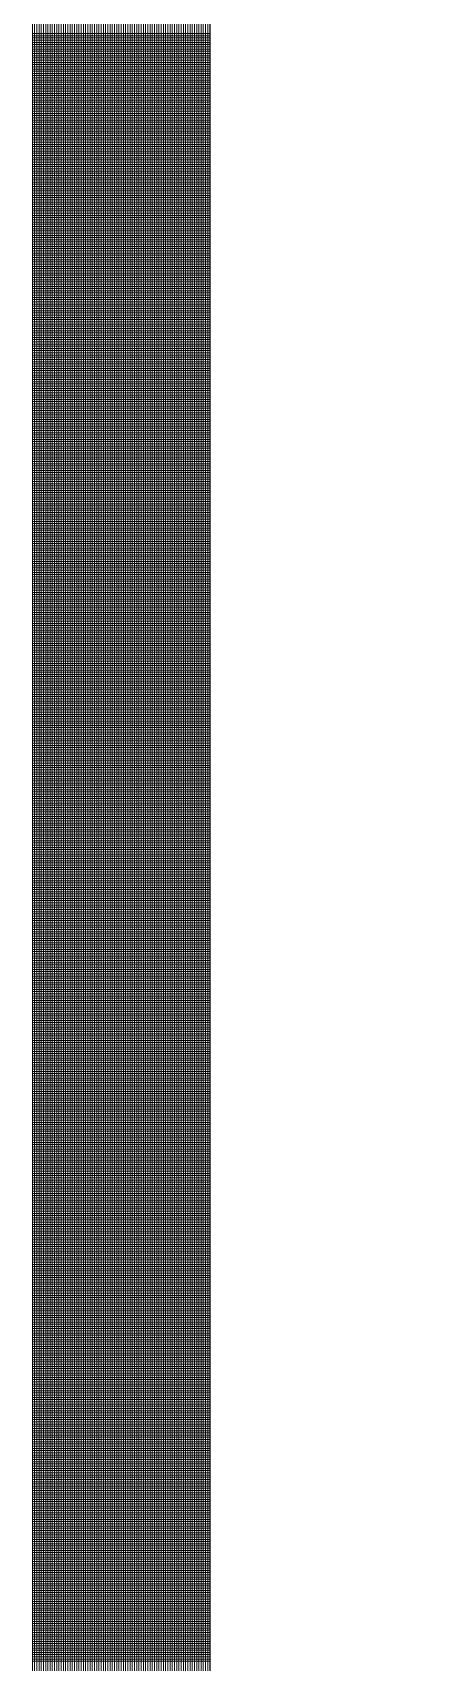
# Model space of a CAD drawing. Header units: inches. Extents: x -675 to 1187, y -924 to 1124.
# Drawn here: x -675.4 to -653.7, y -283.4 to -191.6 of the extents above; entities that cross this region are included whole.
import ezdxf

# ---------------------------------------------------------------- set-up
doc = ezdxf.new("R2010")
doc.units = ezdxf.units.IN
doc.header["$MEASUREMENT"] = 0
doc.layers.add('Base_dwg', color=8, linetype='Continuous', lineweight=9)
doc.layers.add('core and shell', color=50, linetype='Continuous', lineweight=9)

# ---------------------------------------------------------------- blocks, each defined once
blk = doc.blocks.new('Base_dwg-531197-Level 1 Copy 1')
at = {"layer": 'core and shell'}
for p, q in [((335.411, 359.899), (335.411, 1861.472)), ((335.411, 732.331), (325.411, 732.331)), ((335.411, 732.206), (325.411, 732.206)), ((335.411, 732.081), (325.411, 732.081)), ((335.411, 731.956), (325.411, 731.956)), ((335.411, 731.831), (325.411, 731.831)), ((335.411, 731.706), (325.411, 731.706)), ((335.411, 731.581), (325.411, 731.581)), ((335.411, 731.456), (325.411, 731.456)), ((335.411, 731.331), (325.411, 731.331)), ((335.411, 731.206), (325.411, 731.206)), ((335.411, 731.081), (325.411, 731.081)), ((335.411, 730.956), (325.411, 730.956)), ((335.411, 730.831), (325.411, 730.831)), ((335.411, 730.706), (325.411, 730.706)), ((335.411, 730.581), (325.411, 730.581)), ((335.411, 730.456), (325.411, 730.456)), ((335.411, 730.331), (325.411, 730.331)), ((335.411, 730.206), (325.411, 730.206)), ((335.411, 730.081), (325.411, 730.081)), ((335.411, 729.956), (325.411, 729.956)), ((335.411, 729.831), (325.411, 729.831)), ((335.411, 729.706), (325.411, 729.706)), ((335.411, 729.581), (325.411, 729.581)), ((335.411, 729.456), (325.411, 729.456)), ((335.411, 729.331), (325.411, 729.331)), ((335.411, 729.206), (325.411, 729.206)), ((335.411, 729.081), (325.411, 729.081)), ((335.411, 728.956), (325.411, 728.956)), ((335.411, 728.831), (325.411, 728.831)), ((335.411, 728.706), (325.411, 728.706)), ((335.411, 728.581), (325.411, 728.581)), ((335.411, 728.456), (325.411, 728.456)), ((335.411, 728.331), (325.411, 728.331)), ((335.411, 728.206), (325.411, 728.206)), ((335.411, 728.081), (325.411, 728.081)), ((335.411, 727.956), (325.411, 727.956)), ((335.411, 727.831), (325.411, 727.831)), ((335.411, 727.706), (325.411, 727.706)), ((335.411, 727.581), (325.411, 727.581)), ((335.411, 727.456), (325.411, 727.456)), ((335.411, 727.331), (325.411, 727.331)), ((335.411, 727.206), (325.411, 727.206)), ((335.411, 727.081), (325.411, 727.081)), ((335.411, 726.956), (325.411, 726.956)), ((335.411, 726.831), (325.411, 726.831)), ((335.411, 726.706), (325.411, 726.706)), ((335.411, 726.581), (325.411, 726.581)), ((335.411, 726.456), (325.411, 726.456)), ((335.411, 726.331), (325.411, 726.331)), ((335.411, 726.206), (325.411, 726.206)), ((335.411, 726.081), (325.411, 726.081)), ((335.411, 725.956), (325.411, 725.956)), ((335.411, 725.831), (325.411, 725.831)), ((335.411, 725.706), (325.411, 725.706)), ((335.411, 725.581), (325.411, 725.581)), ((335.411, 725.456), (325.411, 725.456)), ((335.411, 725.331), (325.411, 725.331)), ((335.411, 725.206), (325.411, 725.206)), ((335.411, 725.081), (325.411, 725.081)), ((335.411, 724.956), (325.411, 724.956)), ((335.411, 724.831), (325.411, 724.831)), ((335.411, 724.706), (325.411, 724.706)), ((335.411, 724.581), (325.411, 724.581)), ((335.411, 724.456), (325.411, 724.456)), ((335.411, 724.331), (325.411, 724.331)), ((335.411, 724.206), (325.411, 724.206)), ((335.411, 724.081), (325.411, 724.081)), ((335.411, 723.956), (325.411, 723.956)), ((335.411, 723.831), (325.411, 723.831)), ((335.411, 723.706), (325.411, 723.706)), ((335.411, 723.581), (325.411, 723.581)), ((335.411, 723.456), (325.411, 723.456)), ((335.411, 723.331), (325.411, 723.331)), ((335.411, 723.206), (325.411, 723.206)), ((335.411, 723.081), (325.411, 723.081)), ((335.411, 722.956), (325.411, 722.956)), ((335.411, 722.831), (325.411, 722.831)), ((335.411, 722.706), (325.411, 722.706)), ((335.411, 722.581), (325.411, 722.581)), ((335.411, 722.456), (325.411, 722.456)), ((335.411, 722.331), (325.411, 722.331)), ((335.411, 722.206), (325.411, 722.206)), ((335.411, 722.081), (325.411, 722.081)), ((335.411, 721.956), (325.411, 721.956)), ((335.411, 721.831), (325.411, 721.831)), ((335.411, 721.706), (325.411, 721.706)), ((335.411, 721.581), (325.411, 721.581)), ((335.411, 721.456), (325.411, 721.456)), ((335.411, 721.331), (325.411, 721.331)), ((335.411, 721.206), (325.411, 721.206)), ((335.411, 721.081), (325.411, 721.081)), ((335.411, 720.956), (325.411, 720.956)), ((335.411, 720.831), (325.411, 720.831)), ((335.411, 720.706), (325.411, 720.706)), ((335.411, 720.581), (325.411, 720.581)), ((335.411, 720.456), (325.411, 720.456)), ((335.411, 720.331), (325.411, 720.331)), ((335.411, 720.206), (325.411, 720.206)), ((335.411, 720.081), (325.411, 720.081)), ((335.411, 719.956), (325.411, 719.956)), ((335.411, 719.831), (325.411, 719.831)), ((335.411, 719.706), (325.411, 719.706)), ((335.411, 719.581), (325.411, 719.581)), ((335.411, 719.456), (325.411, 719.456)), ((335.411, 719.331), (325.411, 719.331)), ((335.411, 719.206), (325.411, 719.206)), ((335.411, 719.081), (325.411, 719.081)), ((335.411, 718.956), (325.411, 718.956)), ((335.411, 718.831), (325.411, 718.831)), ((335.411, 718.706), (325.411, 718.706)), ((335.411, 718.581), (325.411, 718.581)), ((335.411, 718.456), (325.411, 718.456)), ((335.411, 718.331), (325.411, 718.331)), ((335.411, 718.206), (325.411, 718.206)), ((335.411, 718.081), (325.411, 718.081)), ((335.411, 717.956), (325.411, 717.956)), ((335.411, 717.831), (325.411, 717.831)), ((335.411, 717.706), (325.411, 717.706)), ((335.411, 717.581), (325.411, 717.581)), ((335.411, 717.456), (325.411, 717.456)), ((335.411, 717.331), (325.411, 717.331)), ((335.411, 717.206), (325.411, 717.206)), ((335.411, 717.081), (325.411, 717.081)), ((335.411, 716.956), (325.411, 716.956)), ((335.411, 716.831), (325.411, 716.831)), ((335.411, 716.706), (325.411, 716.706)), ((335.411, 716.581), (325.411, 716.581)), ((335.411, 716.456), (325.411, 716.456)), ((335.411, 716.331), (325.411, 716.331)), ((335.411, 716.206), (325.411, 716.206)), ((335.411, 716.081), (325.411, 716.081)), ((335.411, 715.956), (325.411, 715.956)), ((335.411, 715.831), (325.411, 715.831)), ((335.411, 715.706), (325.411, 715.706)), ((335.411, 715.581), (325.411, 715.581)), ((335.411, 715.456), (325.411, 715.456)), ((335.411, 715.331), (325.411, 715.331)), ((335.411, 715.206), (325.411, 715.206)), ((335.411, 715.081), (325.411, 715.081)), ((335.411, 714.956), (325.411, 714.956)), ((335.411, 714.831), (325.411, 714.831)), ((335.411, 714.706), (325.411, 714.706)), ((335.411, 714.581), (325.411, 714.581)), ((335.411, 714.456), (325.411, 714.456)), ((335.411, 714.331), (325.411, 714.331)), ((335.411, 714.206), (325.411, 714.206)), ((335.411, 714.081), (325.411, 714.081)), ((335.411, 713.956), (325.411, 713.956)), ((335.411, 713.831), (325.411, 713.831)), ((335.411, 713.706), (325.411, 713.706)), ((335.411, 713.581), (325.411, 713.581)), ((335.411, 713.456), (325.411, 713.456)), ((335.411, 713.331), (325.411, 713.331)), ((335.411, 713.206), (325.411, 713.206)), ((335.411, 713.081), (325.411, 713.081)), ((335.411, 712.956), (325.411, 712.956)), ((335.411, 712.831), (325.411, 712.831)), ((335.411, 712.706), (325.411, 712.706)), ((335.411, 712.581), (325.411, 712.581)), ((335.411, 712.456), (325.411, 712.456)), ((335.411, 712.331), (325.411, 712.331)), ((335.411, 712.206), (325.411, 712.206)), ((335.411, 712.081), (325.411, 712.081)), ((335.411, 711.956), (325.411, 711.956)), ((335.411, 711.831), (325.411, 711.831)), ((335.411, 711.706), (325.411, 711.706)), ((335.411, 711.581), (325.411, 711.581)), ((335.411, 711.456), (325.411, 711.456)), ((335.411, 711.331), (325.411, 711.331)), ((335.411, 711.206), (325.411, 711.206)), ((335.411, 711.081), (325.411, 711.081)), ((335.411, 710.956), (325.411, 710.956)), ((335.411, 710.831), (325.411, 710.831)), ((335.411, 710.706), (325.411, 710.706)), ((335.411, 710.581), (325.411, 710.581)), ((335.411, 710.456), (325.411, 710.456)), ((335.411, 710.331), (325.411, 710.331)), ((335.411, 710.206), (325.411, 710.206)), ((335.411, 710.081), (325.411, 710.081)), ((335.411, 709.956), (325.411, 709.956)), ((335.411, 709.831), (325.411, 709.831)), ((335.411, 709.706), (325.411, 709.706)), ((335.411, 709.581), (325.411, 709.581)), ((335.411, 709.456), (325.411, 709.456)), ((335.411, 709.331), (325.411, 709.331)), ((335.411, 709.206), (325.411, 709.206)), ((335.411, 709.081), (325.411, 709.081)), ((335.411, 708.956), (325.411, 708.956)), ((335.411, 708.831), (325.411, 708.831)), ((335.411, 708.706), (325.411, 708.706)), ((335.411, 708.581), (325.411, 708.581)), ((335.411, 708.456), (325.411, 708.456)), ((335.411, 708.331), (325.411, 708.331)), ((335.411, 708.206), (325.411, 708.206)), ((335.411, 708.081), (325.411, 708.081)), ((335.411, 707.956), (325.411, 707.956)), ((335.411, 707.831), (325.411, 707.831)), ((335.411, 707.706), (325.411, 707.706)), ((335.411, 707.581), (325.411, 707.581)), ((335.411, 707.456), (325.411, 707.456)), ((335.411, 707.331), (325.411, 707.331)), ((335.411, 707.206), (325.411, 707.206)), ((335.411, 707.081), (325.411, 707.081)), ((335.411, 706.956), (325.411, 706.956)), ((335.411, 706.831), (325.411, 706.831)), ((335.411, 706.706), (325.411, 706.706)), ((335.411, 706.581), (325.411, 706.581)), ((335.411, 706.456), (325.411, 706.456)), ((335.411, 706.331), (325.411, 706.331)), ((335.411, 706.206), (325.411, 706.206)), ((335.411, 706.081), (325.411, 706.081)), ((335.411, 705.956), (325.411, 705.956)), ((335.411, 705.831), (325.411, 705.831)), ((335.411, 705.706), (325.411, 705.706)), ((335.411, 705.581), (325.411, 705.581)), ((335.411, 705.456), (325.411, 705.456)), ((335.411, 705.331), (325.411, 705.331)), ((335.411, 705.206), (325.411, 705.206)), ((335.411, 705.081), (325.411, 705.081)), ((335.411, 704.956), (325.411, 704.956)), ((335.411, 704.831), (325.411, 704.831)), ((335.411, 704.706), (325.411, 704.706)), ((335.411, 704.581), (325.411, 704.581)), ((335.411, 704.456), (325.411, 704.456)), ((335.411, 704.331), (325.411, 704.331)), ((335.411, 704.206), (325.411, 704.206)), ((335.411, 704.081), (325.411, 704.081)), ((335.411, 703.956), (325.411, 703.956)), ((335.411, 703.831), (325.411, 703.831)), ((335.411, 703.706), (325.411, 703.706)), ((335.411, 703.581), (325.411, 703.581)), ((335.411, 703.456), (325.411, 703.456)), ((335.411, 703.331), (325.411, 703.331)), ((335.411, 703.206), (325.411, 703.206)), ((335.411, 703.081), (325.411, 703.081)), ((335.411, 702.956), (325.411, 702.956)), ((335.411, 702.831), (325.411, 702.831)), ((335.411, 702.706), (325.411, 702.706)), ((335.411, 702.581), (325.411, 702.581)), ((335.411, 702.456), (325.411, 702.456)), ((335.411, 702.331), (325.411, 702.331)), ((335.411, 702.206), (325.411, 702.206)), ((335.411, 702.081), (325.411, 702.081)), ((335.411, 701.956), (325.411, 701.956)), ((335.411, 701.831), (325.411, 701.831)), ((335.411, 701.706), (325.411, 701.706)), ((335.411, 701.581), (325.411, 701.581)), ((335.411, 701.456), (325.411, 701.456)), ((335.411, 701.331), (325.411, 701.331)), ((335.411, 701.206), (325.411, 701.206)), ((335.411, 701.081), (325.411, 701.081)), ((335.411, 700.956), (325.411, 700.956)), ((335.411, 700.831), (325.411, 700.831)), ((335.411, 700.706), (325.411, 700.706)), ((335.411, 700.581), (325.411, 700.581)), ((335.411, 700.456), (325.411, 700.456)), ((335.411, 700.331), (325.411, 700.331)), ((335.411, 700.206), (325.411, 700.206)), ((335.411, 700.081), (325.411, 700.081)), ((335.411, 699.956), (325.411, 699.956)), ((335.411, 699.831), (325.411, 699.831)), ((335.411, 699.706), (325.411, 699.706)), ((335.411, 699.581), (325.411, 699.581)), ((335.411, 699.456), (325.411, 699.456)), ((335.411, 699.331), (325.411, 699.331)), ((335.411, 699.206), (325.411, 699.206)), ((335.411, 699.081), (325.411, 699.081)), ((335.411, 698.956), (325.411, 698.956)), ((335.411, 698.831), (325.411, 698.831)), ((335.411, 698.706), (325.411, 698.706)), ((335.411, 698.581), (325.411, 698.581)), ((335.411, 698.456), (325.411, 698.456)), ((335.411, 698.331), (325.411, 698.331)), ((335.411, 698.206), (325.411, 698.206)), ((335.411, 698.081), (325.411, 698.081)), ((335.411, 697.956), (325.411, 697.956)), ((335.411, 697.831), (325.411, 697.831)), ((335.411, 697.706), (325.411, 697.706)), ((335.411, 697.581), (325.411, 697.581)), ((335.411, 697.456), (325.411, 697.456)), ((335.411, 697.331), (325.411, 697.331)), ((335.411, 697.206), (325.411, 697.206)), ((335.411, 697.081), (325.411, 697.081)), ((335.411, 696.956), (325.411, 696.956)), ((335.411, 696.831), (325.411, 696.831)), ((335.411, 696.706), (325.411, 696.706)), ((335.411, 696.581), (325.411, 696.581)), ((335.411, 696.456), (325.411, 696.456)), ((335.411, 696.331), (325.411, 696.331)), ((335.411, 696.206), (325.411, 696.206)), ((335.411, 696.081), (325.411, 696.081)), ((335.411, 695.956), (325.411, 695.956)), ((335.411, 695.831), (325.411, 695.831)), ((335.411, 695.706), (325.411, 695.706)), ((335.411, 695.581), (325.411, 695.581)), ((335.411, 695.456), (325.411, 695.456)), ((335.411, 695.331), (325.411, 695.331)), ((335.411, 695.206), (325.411, 695.206)), ((335.411, 695.081), (325.411, 695.081)), ((335.411, 694.956), (325.411, 694.956)), ((335.411, 694.831), (325.411, 694.831)), ((335.411, 694.706), (325.411, 694.706)), ((335.411, 694.581), (325.411, 694.581)), ((335.411, 694.456), (325.411, 694.456)), ((335.411, 694.331), (325.411, 694.331)), ((335.411, 694.206), (325.411, 694.206)), ((335.411, 694.081), (325.411, 694.081)), ((335.411, 693.956), (325.411, 693.956)), ((335.411, 693.831), (325.411, 693.831)), ((335.411, 693.706), (325.411, 693.706)), ((335.411, 693.581), (325.411, 693.581)), ((335.411, 693.456), (325.411, 693.456)), ((335.411, 693.331), (325.411, 693.331)), ((335.411, 693.206), (325.411, 693.206)), ((335.411, 693.081), (325.411, 693.081)), ((335.411, 692.956), (325.411, 692.956)), ((335.411, 692.831), (325.411, 692.831)), ((335.411, 692.706), (325.411, 692.706)), ((335.411, 692.581), (325.411, 692.581)), ((335.411, 692.456), (325.411, 692.456)), ((335.411, 692.331), (325.411, 692.331)), ((335.411, 692.206), (325.411, 692.206)), ((335.411, 692.081), (325.411, 692.081)), ((335.411, 691.956), (325.411, 691.956)), ((335.411, 691.831), (325.411, 691.831)), ((335.411, 691.706), (325.411, 691.706)), ((335.411, 691.581), (325.411, 691.581)), ((335.411, 691.456), (325.411, 691.456)), ((335.411, 691.331), (325.411, 691.331)), ((335.411, 691.206), (325.411, 691.206)), ((335.411, 691.081), (325.411, 691.081)), ((335.411, 690.956), (325.411, 690.956)), ((335.411, 690.831), (325.411, 690.831)), ((335.411, 690.706), (325.411, 690.706)), ((335.411, 690.581), (325.411, 690.581)), ((335.411, 690.456), (325.411, 690.456)), ((335.411, 690.331), (325.411, 690.331)), ((335.411, 690.206), (325.411, 690.206)), ((335.411, 690.081), (325.411, 690.081)), ((335.411, 689.956), (325.411, 689.956)), ((335.411, 689.831), (325.411, 689.831)), ((335.411, 689.706), (325.411, 689.706)), ((335.411, 689.581), (325.411, 689.581)), ((335.411, 689.456), (325.411, 689.456)), ((335.411, 689.331), (325.411, 689.331)), ((335.411, 689.206), (325.411, 689.206)), ((335.411, 689.081), (325.411, 689.081)), ((335.411, 688.956), (325.411, 688.956)), ((335.411, 688.831), (325.411, 688.831)), ((335.411, 688.706), (325.411, 688.706)), ((335.411, 688.581), (325.411, 688.581)), ((335.411, 688.456), (325.411, 688.456)), ((335.411, 688.331), (325.411, 688.331)), ((335.411, 688.206), (325.411, 688.206)), ((335.411, 688.081), (325.411, 688.081)), ((335.411, 687.956), (325.411, 687.956)), ((335.411, 687.831), (325.411, 687.831)), ((335.411, 687.706), (325.411, 687.706)), ((335.411, 687.581), (325.411, 687.581)), ((335.411, 687.456), (325.411, 687.456)), ((335.411, 687.331), (325.411, 687.331)), ((335.411, 687.206), (325.411, 687.206)), ((335.411, 687.081), (325.411, 687.081)), ((335.411, 686.956), (325.411, 686.956)), ((335.411, 686.831), (325.411, 686.831)), ((335.411, 686.706), (325.411, 686.706)), ((335.411, 686.581), (325.411, 686.581)), ((335.411, 686.456), (325.411, 686.456)), ((335.411, 686.331), (325.411, 686.331)), ((335.411, 686.206), (325.411, 686.206)), ((335.411, 686.081), (325.411, 686.081)), ((335.411, 685.956), (325.411, 685.956)), ((335.411, 685.831), (325.411, 685.831)), ((335.411, 685.706), (325.411, 685.706)), ((335.411, 685.581), (325.411, 685.581)), ((335.411, 685.456), (325.411, 685.456)), ((335.411, 685.331), (325.411, 685.331)), ((335.411, 685.206), (325.411, 685.206)), ((335.411, 685.081), (325.411, 685.081)), ((335.411, 684.956), (325.411, 684.956)), ((335.411, 684.831), (325.411, 684.831)), ((335.411, 684.706), (325.411, 684.706)), ((335.411, 684.581), (325.411, 684.581)), ((335.411, 684.456), (325.411, 684.456)), ((335.411, 684.331), (325.411, 684.331)), ((335.411, 684.206), (325.411, 684.206)), ((335.411, 684.081), (325.411, 684.081)), ((335.411, 683.956), (325.411, 683.956)), ((335.411, 683.831), (325.411, 683.831)), ((335.411, 683.706), (325.411, 683.706)), ((335.411, 683.581), (325.411, 683.581)), ((335.411, 683.456), (325.411, 683.456)), ((335.411, 683.331), (325.411, 683.331)), ((335.411, 683.206), (325.411, 683.206)), ((335.411, 683.081), (325.411, 683.081)), ((335.411, 682.956), (325.411, 682.956)), ((335.411, 682.831), (325.411, 682.831)), ((335.411, 682.706), (325.411, 682.706)), ((335.411, 682.581), (325.411, 682.581)), ((335.411, 682.456), (325.411, 682.456)), ((335.411, 682.331), (325.411, 682.331)), ((335.411, 682.206), (325.411, 682.206)), ((335.411, 682.081), (325.411, 682.081)), ((335.411, 681.956), (325.411, 681.956)), ((335.411, 681.831), (325.411, 681.831)), ((335.411, 681.706), (325.411, 681.706)), ((335.411, 681.581), (325.411, 681.581)), ((335.411, 681.456), (325.411, 681.456)), ((335.411, 681.331), (325.411, 681.331)), ((335.411, 681.206), (325.411, 681.206)), ((335.411, 681.081), (325.411, 681.081)), ((335.411, 680.956), (325.411, 680.956)), ((335.411, 680.831), (325.411, 680.831)), ((335.411, 680.706), (325.411, 680.706)), ((335.411, 680.581), (325.411, 680.581)), ((335.411, 680.456), (325.411, 680.456)), ((335.411, 680.331), (325.411, 680.331)), ((335.411, 680.206), (325.411, 680.206)), ((335.411, 680.081), (325.411, 680.081)), ((335.411, 679.956), (325.411, 679.956)), ((335.411, 679.831), (325.411, 679.831)), ((335.411, 679.706), (325.411, 679.706)), ((335.411, 679.581), (325.411, 679.581)), ((335.411, 679.456), (325.411, 679.456)), ((335.411, 679.331), (325.411, 679.331)), ((335.411, 679.206), (325.411, 679.206)), ((335.411, 679.081), (325.411, 679.081)), ((335.411, 678.956), (325.411, 678.956)), ((335.411, 678.831), (325.411, 678.831)), ((335.411, 678.706), (325.411, 678.706)), ((335.411, 678.581), (325.411, 678.581)), ((335.411, 678.456), (325.411, 678.456)), ((335.411, 678.331), (325.411, 678.331)), ((335.411, 678.206), (325.411, 678.206)), ((335.411, 678.081), (325.411, 678.081)), ((335.411, 677.956), (325.411, 677.956)), ((335.411, 677.831), (325.411, 677.831)), ((335.411, 677.706), (325.411, 677.706)), ((335.411, 677.581), (325.411, 677.581)), ((335.411, 677.456), (325.411, 677.456)), ((335.411, 677.331), (325.411, 677.331)), ((335.411, 677.206), (325.411, 677.206)), ((335.411, 677.081), (325.411, 677.081)), ((335.411, 676.956), (325.411, 676.956)), ((335.411, 676.831), (325.411, 676.831)), ((335.411, 676.706), (325.411, 676.706)), ((335.411, 676.581), (325.411, 676.581)), ((335.411, 676.456), (325.411, 676.456)), ((335.411, 676.331), (325.411, 676.331)), ((335.411, 676.206), (325.411, 676.206)), ((335.411, 676.081), (325.411, 676.081)), ((335.411, 675.956), (325.411, 675.956)), ((335.411, 675.831), (325.411, 675.831)), ((335.411, 675.706), (325.411, 675.706)), ((335.411, 675.581), (325.411, 675.581)), ((335.411, 675.456), (325.411, 675.456)), ((335.411, 675.331), (325.411, 675.331)), ((335.411, 675.206), (325.411, 675.206)), ((335.411, 675.081), (325.411, 675.081)), ((335.411, 674.956), (325.411, 674.956)), ((335.411, 674.831), (325.411, 674.831)), ((335.411, 674.706), (325.411, 674.706)), ((335.411, 674.581), (325.411, 674.581)), ((335.411, 674.456), (325.411, 674.456)), ((335.411, 674.331), (325.411, 674.331)), ((335.411, 674.206), (325.411, 674.206)), ((335.411, 674.081), (325.411, 674.081)), ((335.411, 673.956), (325.411, 673.956)), ((335.411, 673.831), (325.411, 673.831)), ((335.411, 673.706), (325.411, 673.706)), ((335.411, 673.581), (325.411, 673.581)), ((335.411, 673.456), (325.411, 673.456)), ((335.411, 673.331), (325.411, 673.331)), ((335.411, 673.206), (325.411, 673.206)), ((335.411, 673.081), (325.411, 673.081)), ((335.411, 672.956), (325.411, 672.956)), ((335.411, 672.831), (325.411, 672.831)), ((335.411, 672.706), (325.411, 672.706)), ((335.411, 672.581), (325.411, 672.581)), ((335.411, 672.456), (325.411, 672.456)), ((335.411, 672.331), (325.411, 672.331)), ((335.411, 672.206), (325.411, 672.206)), ((335.411, 672.081), (325.411, 672.081)), ((335.411, 671.956), (325.411, 671.956)), ((335.411, 671.831), (325.411, 671.831)), ((335.411, 671.706), (325.411, 671.706)), ((335.411, 671.581), (325.411, 671.581)), ((335.411, 671.456), (325.411, 671.456)), ((335.411, 671.331), (325.411, 671.331)), ((335.411, 671.206), (325.411, 671.206)), ((335.411, 671.081), (325.411, 671.081)), ((335.411, 670.956), (325.411, 670.956)), ((335.411, 670.831), (325.411, 670.831)), ((335.411, 670.706), (325.411, 670.706)), ((335.411, 670.581), (325.411, 670.581)), ((335.411, 670.456), (325.411, 670.456)), ((335.411, 670.331), (325.411, 670.331)), ((335.411, 670.206), (325.411, 670.206)), ((335.411, 670.081), (325.411, 670.081)), ((335.411, 669.956), (325.411, 669.956)), ((335.411, 669.831), (325.411, 669.831)), ((335.411, 669.706), (325.411, 669.706)), ((335.411, 669.581), (325.411, 669.581)), ((335.411, 669.456), (325.411, 669.456)), ((335.411, 669.331), (325.411, 669.331)), ((335.411, 669.206), (325.411, 669.206)), ((335.411, 669.081), (325.411, 669.081)), ((335.411, 668.956), (325.411, 668.956)), ((335.411, 668.831), (325.411, 668.831)), ((335.411, 668.706), (325.411, 668.706)), ((335.411, 668.581), (325.411, 668.581)), ((335.411, 668.456), (325.411, 668.456)), ((335.411, 668.331), (325.411, 668.331)), ((335.411, 668.206), (325.411, 668.206)), ((335.411, 668.081), (325.411, 668.081)), ((335.411, 667.956), (325.411, 667.956)), ((335.411, 667.831), (325.411, 667.831)), ((335.411, 667.706), (325.411, 667.706)), ((335.411, 667.581), (325.411, 667.581)), ((335.411, 667.456), (325.411, 667.456)), ((335.411, 667.331), (325.411, 667.331)), ((335.411, 667.206), (325.411, 667.206)), ((335.411, 667.081), (325.411, 667.081)), ((335.411, 666.956), (325.411, 666.956)), ((335.411, 666.831), (325.411, 666.831)), ((335.411, 666.706), (325.411, 666.706)), ((335.411, 666.581), (325.411, 666.581)), ((335.411, 666.456), (325.411, 666.456)), ((335.411, 666.331), (325.411, 666.331)), ((335.411, 666.206), (325.411, 666.206)), ((335.411, 666.081), (325.411, 666.081)), ((335.411, 665.956), (325.411, 665.956)), ((335.411, 665.831), (325.411, 665.831)), ((335.411, 665.706), (325.411, 665.706)), ((335.411, 665.581), (325.411, 665.581)), ((335.411, 665.456), (325.411, 665.456)), ((335.411, 665.331), (325.411, 665.331)), ((335.411, 665.206), (325.411, 665.206)), ((335.411, 665.081), (325.411, 665.081)), ((335.411, 664.956), (325.411, 664.956)), ((335.411, 664.831), (325.411, 664.831)), ((335.411, 664.706), (325.411, 664.706)), ((335.411, 664.581), (325.411, 664.581)), ((335.411, 664.456), (325.411, 664.456)), ((335.411, 664.331), (325.411, 664.331)), ((335.411, 664.206), (325.411, 664.206)), ((335.411, 664.081), (325.411, 664.081)), ((335.411, 663.956), (325.411, 663.956)), ((335.411, 663.831), (325.411, 663.831)), ((335.411, 663.706), (325.411, 663.706)), ((335.411, 663.581), (325.411, 663.581)), ((335.411, 663.456), (325.411, 663.456)), ((335.411, 663.331), (325.411, 663.331)), ((335.411, 663.206), (325.411, 663.206)), ((335.411, 663.081), (325.411, 663.081)), ((335.411, 662.956), (325.411, 662.956)), ((335.411, 662.831), (325.411, 662.831)), ((335.411, 662.706), (325.411, 662.706)), ((335.411, 662.581), (325.411, 662.581)), ((335.411, 662.456), (325.411, 662.456)), ((335.411, 662.331), (325.411, 662.331)), ((335.411, 662.206), (325.411, 662.206)), ((335.411, 662.081), (325.411, 662.081)), ((335.411, 661.956), (325.411, 661.956)), ((335.411, 661.831), (325.411, 661.831)), ((335.411, 661.706), (325.411, 661.706)), ((335.411, 661.581), (325.411, 661.581)), ((335.411, 661.456), (325.411, 661.456)), ((335.411, 661.331), (325.411, 661.331)), ((335.411, 661.206), (325.411, 661.206)), ((335.411, 661.081), (325.411, 661.081)), ((335.411, 660.956), (325.411, 660.956)), ((335.411, 660.831), (325.411, 660.831)), ((335.411, 660.706), (325.411, 660.706)), ((335.411, 660.581), (325.411, 660.581)), ((335.411, 660.456), (325.411, 660.456)), ((335.411, 660.331), (325.411, 660.331)), ((335.411, 660.206), (325.411, 660.206)), ((335.411, 660.081), (325.411, 660.081)), ((335.411, 659.956), (325.411, 659.956)), ((335.411, 659.831), (325.411, 659.831)), ((335.411, 659.706), (325.411, 659.706)), ((335.411, 659.581), (325.411, 659.581)), ((335.411, 659.456), (325.411, 659.456)), ((335.411, 659.331), (325.411, 659.331)), ((335.411, 659.206), (325.411, 659.206)), ((335.411, 659.081), (325.411, 659.081)), ((335.411, 658.956), (325.411, 658.956)), ((335.411, 658.831), (325.411, 658.831)), ((335.411, 658.706), (325.411, 658.706)), ((335.411, 658.581), (325.411, 658.581)), ((335.411, 658.456), (325.411, 658.456)), ((335.411, 658.331), (325.411, 658.331)), ((335.411, 658.206), (325.411, 658.206)), ((335.411, 658.081), (325.411, 658.081)), ((335.411, 657.956), (325.411, 657.956)), ((335.411, 657.831), (325.411, 657.831)), ((335.411, 657.706), (325.411, 657.706)), ((335.411, 657.581), (325.411, 657.581)), ((335.411, 657.456), (325.411, 657.456)), ((335.411, 657.331), (325.411, 657.331)), ((335.411, 657.206), (325.411, 657.206)), ((335.411, 657.081), (325.411, 657.081)), ((335.411, 656.956), (325.411, 656.956)), ((335.411, 656.831), (325.411, 656.831)), ((335.411, 656.706), (325.411, 656.706)), ((335.411, 656.581), (325.411, 656.581)), ((335.411, 656.456), (325.411, 656.456)), ((335.411, 656.331), (325.411, 656.331)), ((335.411, 656.206), (325.411, 656.206)), ((335.411, 656.081), (325.411, 656.081)), ((335.411, 655.956), (325.411, 655.956)), ((335.411, 655.831), (325.411, 655.831)), ((335.411, 655.706), (325.411, 655.706)), ((335.411, 655.581), (325.411, 655.581)), ((335.411, 655.456), (325.411, 655.456)), ((335.411, 655.331), (325.411, 655.331)), ((335.411, 655.206), (325.411, 655.206)), ((335.411, 655.081), (325.411, 655.081)), ((335.411, 654.956), (325.411, 654.956)), ((335.411, 654.831), (325.411, 654.831)), ((335.411, 654.706), (325.411, 654.706)), ((335.411, 654.581), (325.411, 654.581)), ((335.411, 654.456), (325.411, 654.456)), ((335.411, 654.331), (325.411, 654.331)), ((335.411, 654.206), (325.411, 654.206)), ((335.411, 654.081), (325.411, 654.081)), ((335.411, 653.956), (325.411, 653.956)), ((335.411, 653.831), (325.411, 653.831)), ((335.411, 653.706), (325.411, 653.706)), ((335.411, 653.581), (325.411, 653.581)), ((335.411, 653.456), (325.411, 653.456)), ((335.411, 653.331), (325.411, 653.331)), ((335.411, 653.206), (325.411, 653.206)), ((335.411, 653.081), (325.411, 653.081)), ((335.411, 652.956), (325.411, 652.956)), ((335.411, 652.831), (325.411, 652.831)), ((335.411, 652.706), (325.411, 652.706)), ((335.411, 652.581), (325.411, 652.581)), ((335.411, 652.456), (325.411, 652.456)), ((335.411, 652.331), (325.411, 652.331)), ((335.411, 652.206), (325.411, 652.206)), ((335.411, 652.081), (325.411, 652.081)), ((335.411, 651.956), (325.411, 651.956)), ((335.411, 651.831), (325.411, 651.831)), ((335.411, 651.706), (325.411, 651.706)), ((335.411, 651.581), (325.411, 651.581)), ((335.411, 651.456), (325.411, 651.456)), ((335.411, 651.331), (325.411, 651.331)), ((335.411, 651.206), (325.411, 651.206)), ((335.411, 651.081), (325.411, 651.081)), ((335.411, 650.956), (325.411, 650.956)), ((335.411, 650.831), (325.411, 650.831)), ((335.411, 650.706), (325.411, 650.706)), ((335.411, 650.581), (325.411, 650.581)), ((335.411, 650.456), (325.411, 650.456)), ((335.411, 650.331), (325.411, 650.331)), ((335.411, 650.206), (325.411, 650.206)), ((335.411, 650.081), (325.411, 650.081)), ((335.411, 649.956), (325.411, 649.956)), ((335.411, 649.831), (325.411, 649.831)), ((335.411, 649.706), (325.411, 649.706)), ((335.411, 649.581), (325.411, 649.581)), ((335.411, 649.456), (325.411, 649.456)), ((335.411, 649.331), (325.411, 649.331)), ((335.411, 649.206), (325.411, 649.206)), ((335.411, 649.081), (325.411, 649.081)), ((335.411, 648.956), (325.411, 648.956)), ((335.411, 648.831), (325.411, 648.831)), ((335.411, 648.706), (325.411, 648.706)), ((335.411, 648.581), (325.411, 648.581)), ((335.411, 648.456), (325.411, 648.456)), ((335.411, 648.331), (325.411, 648.331)), ((335.411, 648.206), (325.411, 648.206)), ((335.411, 648.081), (325.411, 648.081)), ((335.411, 647.956), (325.411, 647.956)), ((335.411, 647.831), (325.411, 647.831)), ((335.411, 647.706), (325.411, 647.706)), ((335.411, 647.581), (325.411, 647.581)), ((335.411, 647.456), (325.411, 647.456)), ((335.411, 647.331), (325.411, 647.331)), ((335.411, 647.206), (325.411, 647.206)), ((335.411, 647.081), (325.411, 647.081)), ((335.411, 646.956), (325.411, 646.956)), ((335.411, 646.831), (325.411, 646.831)), ((335.411, 646.706), (325.411, 646.706)), ((335.411, 646.581), (325.411, 646.581)), ((335.411, 646.456), (325.411, 646.456)), ((335.411, 646.331), (325.411, 646.331)), ((335.411, 646.206), (325.411, 646.206)), ((335.411, 646.081), (325.411, 646.081)), ((335.411, 645.956), (325.411, 645.956)), ((335.411, 645.831), (325.411, 645.831)), ((335.411, 645.706), (325.411, 645.706)), ((335.411, 645.581), (325.411, 645.581)), ((335.411, 645.456), (325.411, 645.456)), ((335.411, 645.331), (325.411, 645.331)), ((335.411, 645.206), (325.411, 645.206)), ((335.411, 645.081), (325.411, 645.081)), ((335.411, 644.956), (325.411, 644.956)), ((335.411, 644.831), (325.411, 644.831)), ((335.411, 644.706), (325.411, 644.706)), ((335.411, 644.581), (325.411, 644.581)), ((335.411, 644.456), (325.411, 644.456)), ((335.411, 644.331), (325.411, 644.331)), ((335.411, 644.206), (325.411, 644.206)), ((335.411, 644.081), (325.411, 644.081)), ((335.411, 643.956), (325.411, 643.956)), ((335.411, 643.831), (325.411, 643.831)), ((335.411, 643.706), (325.411, 643.706)), ((335.411, 643.581), (325.411, 643.581)), ((335.411, 643.456), (325.411, 643.456)), ((335.411, 643.331), (325.411, 643.331)), ((335.411, 643.206), (325.411, 643.206)), ((335.411, 643.081), (325.411, 643.081)), ((335.411, 642.956), (325.411, 642.956)), ((335.411, 642.831), (325.411, 642.831)), ((335.411, 642.706), (325.411, 642.706)), ((335.411, 642.581), (325.411, 642.581)), ((335.411, 642.456), (325.411, 642.456)), ((335.411, 642.331), (325.411, 642.331)), ((335.411, 642.206), (325.411, 642.206)), ((335.411, 642.081), (325.411, 642.081)), ((335.411, 641.956), (325.411, 641.956)), ((335.411, 641.831), (325.411, 641.831)), ((335.411, 641.706), (325.411, 641.706)), ((335.411, 641.581), (325.411, 641.581)), ((335.411, 641.456), (325.411, 641.456)), ((335.411, 641.331), (325.411, 641.331)), ((335.411, 641.206), (325.411, 641.206)), ((335.411, 641.081), (325.411, 641.081)), ((335.411, 640.956), (325.411, 640.956)), ((335.411, 640.831), (325.411, 640.831)), ((335.411, 640.706), (325.411, 640.706)), ((335.411, 640.581), (325.411, 640.581))]:
    blk.add_line(p, q, dxfattribs=at)
at = {"layer": 'core and shell', "flags": 128}
for points in [[(335.395, 326.052), (335.395, 359.899), (335.395, 1861.472), (335.395, 1895.256)], [(334.77, 327.058), (334.77, 359.896), (334.77, 1861.475), (334.77, 1894.249)], [(334.895, 326.853), (334.895, 359.897), (334.895, 1861.474), (334.895, 1894.454), (347.067, 1894.454)], [(335.02, 326.65), (335.02, 359.897), (335.02, 1861.474), (335.02, 1894.657)], [(335.145, 326.449), (335.145, 359.898), (335.145, 1861.473), (335.145, 1894.858)], [(335.27, 326.25), (335.27, 359.899), (335.27, 1861.472), (335.27, 1895.058)], [(334.27, 327.893), (334.27, 359.894), (334.27, 1861.478), (334.27, 1893.413)], [(334.395, 327.681), (334.395, 359.894), (334.395, 1861.477), (334.395, 1893.625)], [(334.52, 327.472), (334.52, 359.895), (334.52, 1861.477), (334.52, 1893.835), (346.582, 1893.835)], [(334.645, 327.264), (334.645, 359.896), (334.645, 1861.476), (334.645, 1894.043)], [(333.77, 328.758), (333.77, 359.891), (333.77, 1861.481), (333.77, 1892.547)], [(333.895, 328.539), (333.895, 359.892), (333.895, 1861.48), (333.895, 1892.767)], [(334.02, 328.322), (334.02, 359.893), (334.02, 1861.479), (334.02, 1892.984)], [(334.145, 328.107), (334.145, 359.893), (334.145, 1861.479), (334.145, 1893.2)], [(333.27, 329.656), (333.27, 359.889), (333.27, 1861.484), (333.27, 1891.648)], [(333.395, 329.429), (333.395, 359.89), (333.395, 1861.483), (333.395, 1891.876)], [(345.313, 329.206), (333.52, 329.206), (333.52, 359.89), (333.52, 1861.482), (333.52, 1892.102)], [(333.645, 328.98), (333.645, 359.891), (333.645, 1861.482), (333.645, 1892.326), (345.474, 1892.326)], [(332.77, 330.589), (332.77, 359.887), (332.77, 1861.486), (332.77, 1890.715)], [(332.895, 330.353), (332.895, 359.887), (332.895, 1861.486), (332.895, 1890.952), (344.527, 1890.952)], [(333.02, 330.118), (333.02, 359.888), (333.02, 1861.485), (333.02, 1891.186)], [(333.145, 329.886), (333.145, 359.888), (333.145, 1861.484), (333.145, 1891.418)], [(332.27, 331.561), (332.27, 359.884), (332.27, 1861.489), (332.27, 1889.742)], [(332.395, 331.315), (332.395, 359.885), (332.395, 1861.489), (332.395, 1889.989)], [(332.52, 331.07), (332.52, 359.885), (332.52, 1861.488), (332.52, 1890.233)], [(344.211, 330.831), (332.645, 330.831), (332.645, 359.886), (332.645, 1861.487), (332.645, 1890.475)], [(331.895, 332.318), (331.895, 359.882), (331.895, 1861.491), (331.895, 1888.984)], [(332.02, 332.063), (332.02, 359.883), (332.02, 1861.491), (332.02, 1889.24)], [(332.145, 331.811), (332.145, 359.884), (332.145, 1861.49), (332.145, 1889.492)], [(331.395, 333.368), (331.395, 359.88), (331.395, 1861.494), (331.395, 1887.933)], [(331.52, 333.101), (331.52, 359.881), (331.52, 1861.493), (331.52, 1888.201), (342.81, 1888.201)], [(342.967, 332.831), (331.645, 332.831), (331.645, 359.881), (331.645, 1861.493), (331.645, 1888.465)], [(343.116, 332.581), (331.77, 332.581), (331.77, 359.882), (331.77, 1861.492), (331.77, 1888.726)], [(331.02, 334.19), (331.02, 359.878), (331.02, 1861.496), (331.02, 1887.111)], [(331.145, 333.913), (331.145, 359.879), (331.145, 1861.496), (331.145, 1887.389)], [(331.27, 333.639), (331.27, 359.879), (331.27, 1861.495), (331.27, 1887.663)], [(330.645, 335.043), (330.645, 359.876), (330.645, 1861.498), (330.645, 1886.257)], [(330.77, 334.755), (330.77, 359.877), (330.77, 1861.498), (330.77, 1886.546)], [(330.895, 334.471), (330.895, 359.878), (330.895, 1861.497), (330.895, 1886.83), (342.034, 1886.83)], [(330.145, 336.237), (330.145, 359.874), (330.145, 1861.501), (330.145, 1885.063)], [(330.27, 335.932), (330.27, 359.875), (330.27, 1861.5), (330.27, 1885.368)], [(330.395, 335.632), (330.395, 359.875), (330.395, 1861.5), (330.395, 1885.668)], [(341.575, 335.331), (330.52, 335.331), (330.52, 359.876), (330.52, 1861.499), (330.52, 1885.965)], [(329.895, 336.86), (329.895, 359.873), (329.895, 1861.503), (329.895, 1884.439)], [(330.02, 336.546), (330.02, 359.873), (330.02, 1861.502), (330.02, 1884.753)], [(340.349, 337.831), (329.52, 337.831), (329.52, 359.871), (329.52, 1861.505), (329.52, 1883.465)], [(329.645, 337.504), (329.645, 359.872), (329.645, 1861.504), (329.645, 1883.795)], [(329.77, 337.18), (329.77, 359.872), (329.77, 1861.503), (329.77, 1884.119)], [(329.145, 338.856), (329.145, 359.869), (329.145, 1861.507), (329.145, 1882.442)], [(329.27, 338.509), (329.27, 359.87), (329.27, 1861.506), (329.27, 1882.789)], [(329.395, 338.168), (329.395, 359.87), (329.395, 1861.505), (329.395, 1883.13)], [(328.895, 339.57), (328.895, 359.868), (328.895, 1861.508), (328.895, 1881.728)], [(339.741, 339.206), (329.02, 339.206), (329.02, 359.869), (329.02, 1861.508), (329.02, 1882.088)], [(328.52, 340.694), (328.52, 359.866), (328.52, 1861.51), (328.52, 1880.602)], [(328.645, 340.312), (328.645, 359.867), (328.645, 1861.51), (328.645, 1880.985)], [(328.77, 339.937), (328.77, 359.867), (328.77, 1861.509), (328.77, 1881.36)], [(328.27, 341.485), (328.27, 359.865), (328.27, 1861.512), (328.27, 1879.811)], [(338.983, 341.081), (328.395, 341.081), (328.395, 359.866), (328.395, 1861.511), (328.395, 1880.211), (338.979, 1880.211)], [(328.02, 342.314), (328.02, 359.864), (328.02, 1861.513), (328.02, 1878.982)], [(328.145, 341.894), (328.145, 359.864), (328.145, 1861.512), (328.145, 1879.401)], [(327.77, 343.186), (327.77, 359.863), (327.77, 1861.515), (327.77, 1878.109)], [(327.895, 342.744), (327.895, 359.863), (327.895, 1861.514), (327.895, 1878.551)], [(327.52, 344.108), (327.52, 359.861), (327.52, 1861.516), (327.52, 1877.186)], [(327.645, 343.64), (327.645, 359.862), (327.645, 1861.515), (327.645, 1877.654)], [(327.27, 345.09), (327.27, 359.86), (327.27, 1861.517), (327.27, 1876.204), (337.628, 1876.204)], [(327.395, 344.591), (327.395, 359.861), (327.395, 1861.517), (327.395, 1876.703), (337.778, 1876.703)], [(327.02, 346.144), (327.02, 359.859), (327.02, 1861.519), (327.02, 1875.15)], [(327.145, 345.607), (327.145, 359.86), (327.145, 1861.518), (327.145, 1875.687)], [(337.177, 346.706), (326.895, 346.706), (326.895, 359.858), (326.895, 1861.519), (326.895, 1874.591)], [(326.645, 347.898), (326.645, 359.857), (326.645, 1861.521), (326.645, 1873.395)], [(326.77, 347.286), (326.77, 359.858), (326.77, 1861.52), (326.77, 1874.007)], [(326.52, 348.543), (326.52, 359.857), (326.52, 1861.522), (326.52, 1872.75)], [(336.432, 349.956), (326.27, 349.956), (326.27, 359.855), (326.27, 1861.523), (326.27, 1871.337), (336.431, 1871.337)], [(326.395, 349.226), (326.395, 359.856), (326.395, 1861.522), (326.395, 1872.066)], [(326.145, 350.74), (326.145, 359.855), (326.145, 1861.524), (326.145, 1870.551)], [(326.02, 351.597), (326.02, 359.854), (326.02, 1861.524), (326.02, 1869.695)], [(325.895, 352.548), (325.895, 359.854), (325.895, 1861.525), (325.895, 1868.744)], [(325.77, 353.633), (325.77, 359.853), (325.77, 1861.526), (325.77, 1867.659)], [(325.645, 354.931), (325.645, 359.852), (325.645, 1861.526), (325.645, 1866.363)], [(325.52, 356.653), (325.52, 359.852), (325.52, 1861.527), (325.52, 1864.644)], [(335.412, 359.831), (325.411, 359.831), (325.411, 359.851), (325.411, 1861.528), (325.412, 1861.556)]]:
    blk.add_lwpolyline(points, dxfattribs=at)

msp = doc.modelspace()

# ---------------------------------------------------------------- block references
at = {"layer": 'Base_dwg', "color": 7, "lineweight": 20}
msp.add_blockref('Base_dwg-531197-Level 1 Copy 1', (-1000.794, -923.952), dxfattribs=at)

doc.saveas('drawing.dxf')
